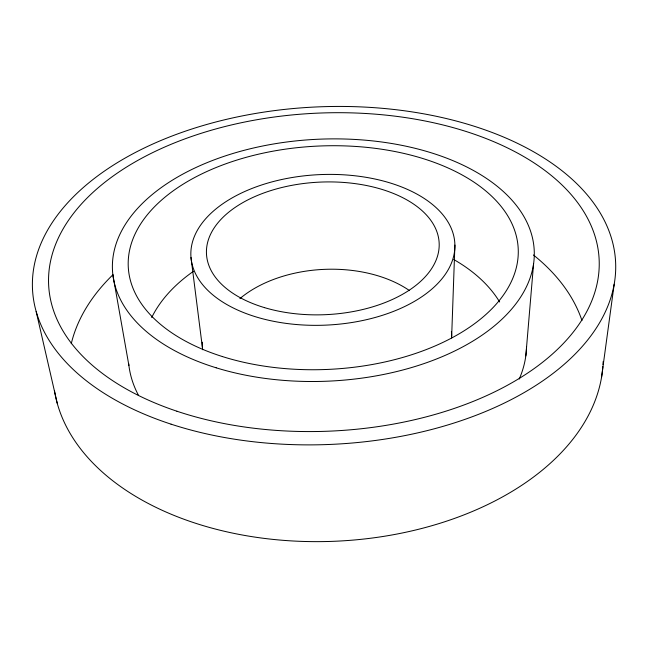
<?xml version="1.0" encoding="UTF-8"?>
<svg xmlns="http://www.w3.org/2000/svg" width="648" height="648" viewBox="0 0 648 648"><rect width="100%" height="100%" fill="white"/><g stroke="black" fill="none" stroke-linecap="round" stroke-linejoin="round"><path stroke-width="0.97" d="M451.68 336.085L454.896 245.074A132.119 75.314 -2.6 0 0 255.717 187.037A132.119 75.314 -2.6 0 0 258.009 317.504A132.119 75.314 -2.6 0 0 454.896 245.074M525.812 355.914L533.588 263.728M601.498 377.598L614.183 284.221M36.15 311.469L57.259 403.348M112.857 274.728L128.903 365.488M190.998 257.491L202.451 347.855M603.126 361.592A275.23 175.908 -2.6 0 1 602.996 364.581M602.867 366.574A275.23 175.908 -2.6 0 1 335.356 541.234A275.23 175.908 -2.6 0 1 54.456 390.517M71.264 343.691A259.88 165.807 -2.6 0 1 112.914 274.768M533.401 254.972A259.88 165.807 -2.6 0 1 581.969 320.541M526.549 346.704A199.26 126.352 -2.6 0 1 519.234 379.072M138.461 395.272A199.26 126.352 -2.6 0 1 128.701 363.674M151.689 317.544A184.259 116.697 -2.6 0 1 193.485 271.293M453.77 259.532A184.259 116.697 -2.6 0 1 499.632 301.976M451.397 331.395A124.789 78.708 -2.6 0 1 451.664 337.973M202.654 349.734A124.789 78.708 -2.6 0 1 202.281 342.225M239.881 298.623A110.022 69.336 -2.6 0 1 409.544 290.628M171.048 424.156A291.875 168.885 -2.6 0 0 615.6 271.69A291.875 168.885 -2.6 0 0 185.49 131.131A291.875 168.885 -2.6 0 0 171.048 424.156M176.92 411.221A275.538 159.108 -2.6 0 0 599.027 270.086A275.538 159.108 -2.6 0 0 195.712 135.092A275.538 159.108 -2.6 0 0 176.92 411.221M216.173 367.805A211.102 121.063 -2.6 0 0 534.292 254.891A211.102 121.063 -2.6 0 0 219.567 157.877A211.102 121.063 -2.6 0 0 216.173 367.805M222.369 356.546A195.186 111.78 -2.6 0 0 518.246 254.008A195.186 111.78 -2.6 0 0 229.084 162.64A195.186 111.78 -2.6 0 0 222.369 356.546M264.562 307.646A116.47 66.339 -2.6 0 0 439.198 244.855A116.47 66.339 -2.6 0 0 264.659 192.667A116.47 66.339 -2.6 0 0 264.562 307.646"/></g></svg>
